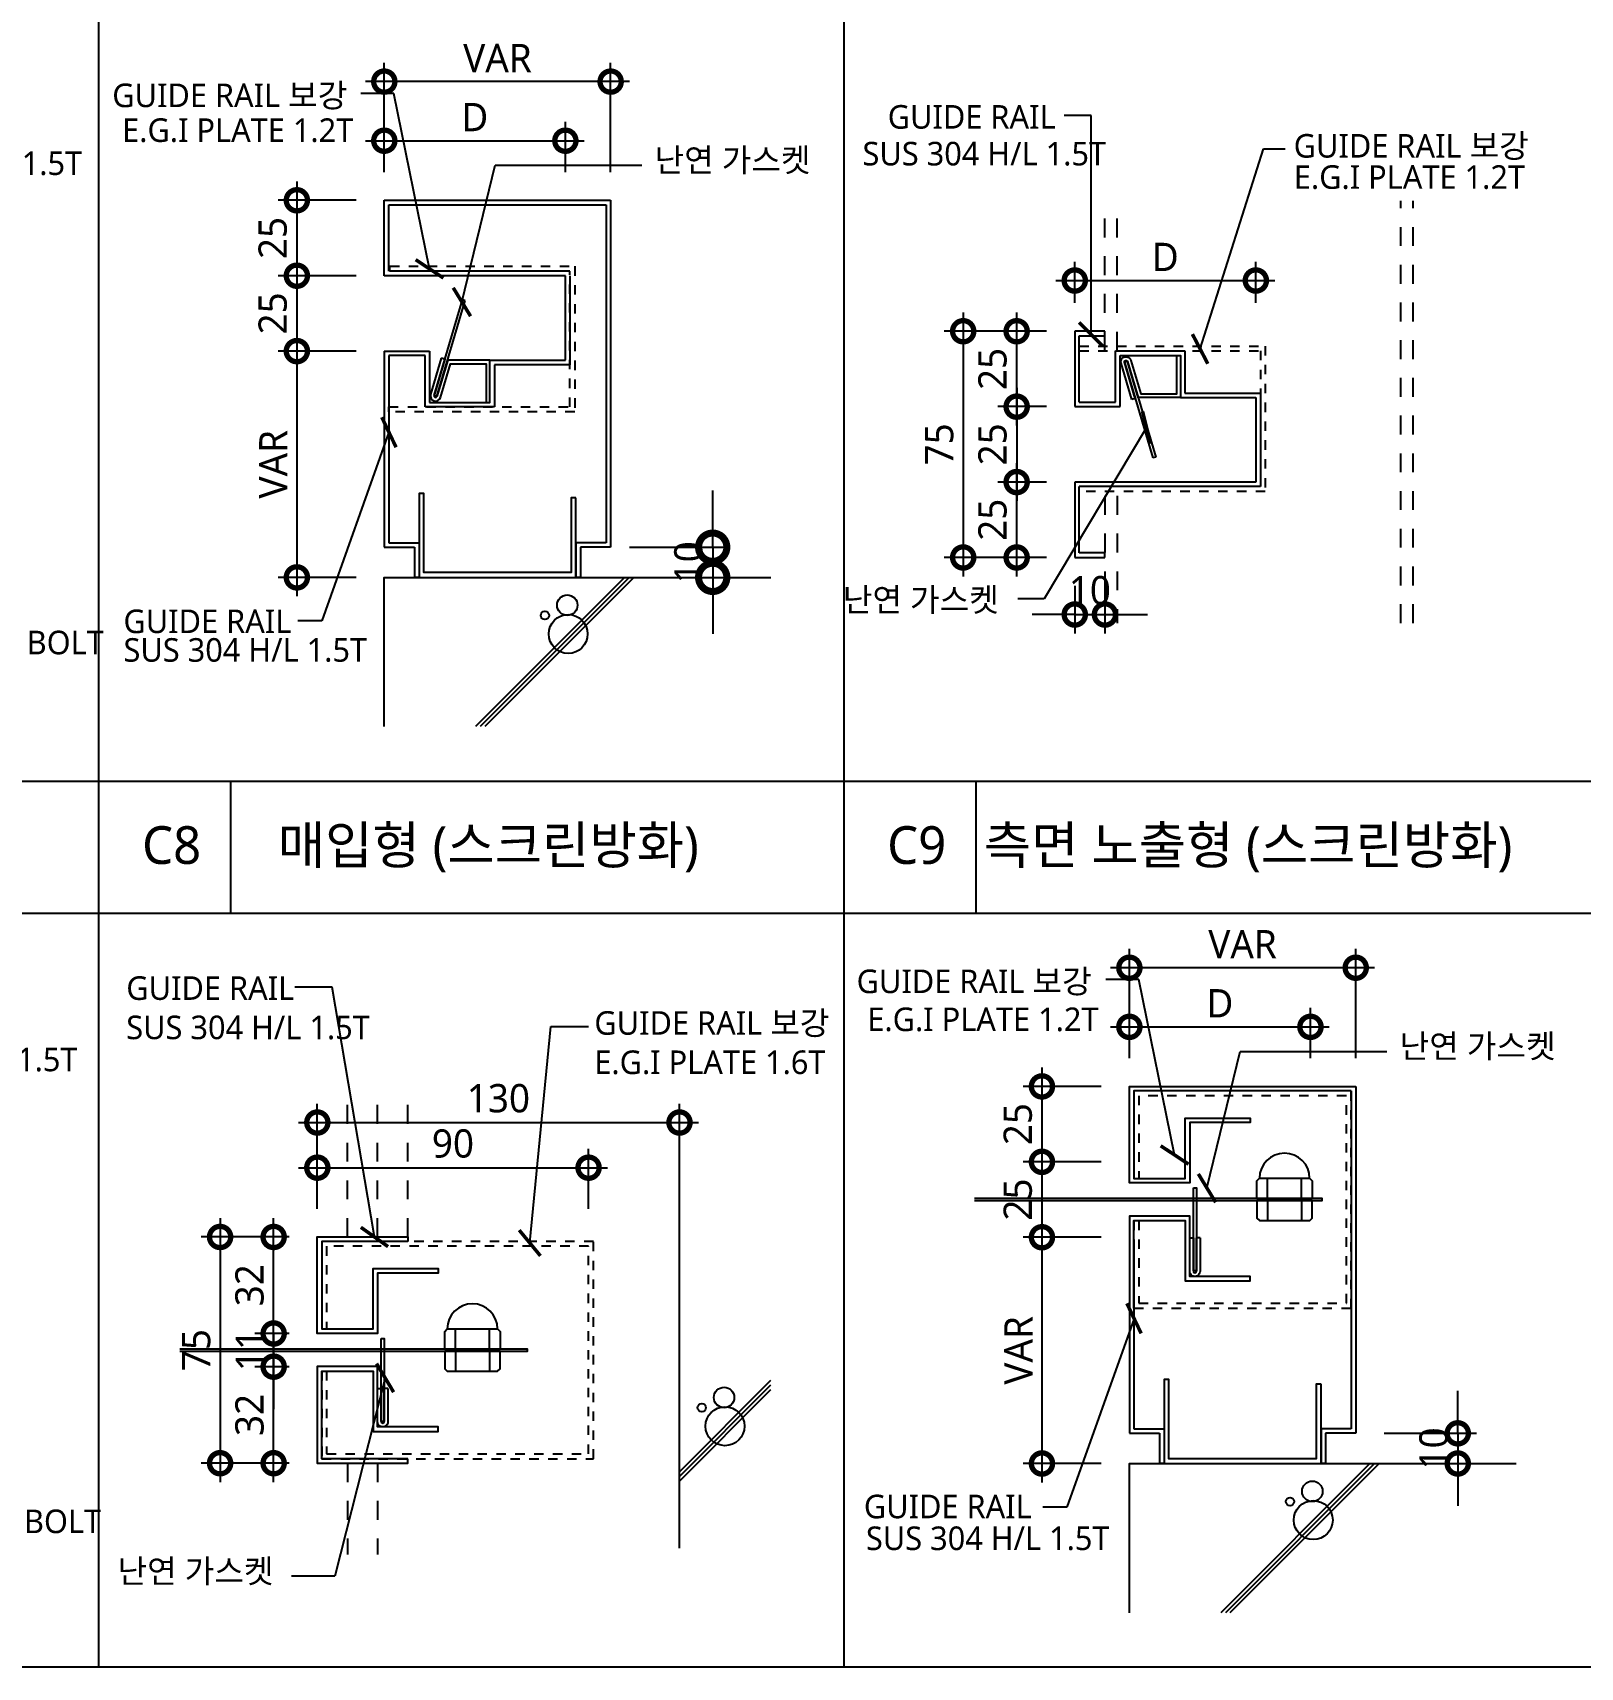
# Model space of a CAD drawing. Extents: x 4650 to 80882, y 2100 to 57300.
# Drawn here: x 33151 to 49560, y 2100 to 19440 of the extents above; entities that cross this region are included whole.
import ezdxf
from ezdxf.enums import TextEntityAlignment as Align

# ---------------------------------------------------------------- set-up
doc = ezdxf.new("R2010")
doc.units = 0
doc.header["$LTSCALE"] = 200
doc.header["$MEASUREMENT"] = 0
doc.header["$PDMODE"] = 2
doc.linetypes.add('HIDDEN', pattern=[2, 1, -1])
doc.layers.get('0').update_dxf_attribs({"linetype": 'CONTINUOUS'})
doc.layers.get('DEFPOINTS').update_dxf_attribs({"color": 137, "linetype": 'CONTINUOUS'})
for name, color, linetype in [('3', 3, 'CONTINUOUS'), ('A', 7, 'CONTINUOUS'), ('DIM', 7, 'CONTINUOUS'), ('ELE1', 4, 'CONTINUOUS'), ('SYM-LEAD', 6, 'CONTINUOUS'), ('TEX', 3, 'CONTINUOUS'), ('TEXT', 3, 'CONTINUOUS')]:
    doc.layers.add(name, color=color, linetype=linetype)
doc.styles.add('$0$스타일1', font='malgun.ttf')
doc.styles.add('스타일1', font='malgun.ttf')
doc.dimstyles.new('CJA', dxfattribs={"dimscale": 300, "dimtxt": 2.7, "dimasz": 1, "dimexe": 2, "dimexo": 3, "dimgap": 1, "dimtad": 1, "dimdec": 0, "dimzin": 1, "dimdsep": 46, "dimlunit": 6, "dimtxsty": '$0$스타일1', "dimblk": 'CJDOT', "dimcen": 0.09, "dimdle": 1, "dimclrd": 256, "dimclre": 256, "dimclrt": 3, "dimadec": 0, "dimazin": 0, "dimtfac": 1, "dimtdec": 0, "dimtix": 1, "dimtmove": 2, "dimatfit": 3, "dimldrblk": 'CJDOT', "dimfxl": 1, "dimtolj": 1, "dimtzin": 1, "dimarcsym": 0})
doc.dimstyles.new('DIM-QD 1', dxfattribs={"dimtxt": 3, "dimasz": 1.5, "dimexe": 1, "dimexo": 0, "dimgap": 1, "dimtad": 1, "dimdec": 3, "dimdsep": 46, "dimlunit": 6, "dimtxsty": '$0$스타일1', "dimblk1": 'ARCHTICK', "dimblk2": 'ARCHTICK', "dimsah": 1, "dimcen": 0, "dimclrd": 256, "dimclre": 256, "dimclrt": 3, "dimazin": 2, "dimtfac": 1, "dimtdec": 3, "dimtix": 1, "dimtmove": 2, "dimatfit": 3, "dimldrblk": 'ARCHTICK', "dimfxl": 1, "dimtolj": 1, "dimtzin": 0, "dimarcsym": 0})
doc.dimstyles.new('Gdim100', dxfattribs={"dimscale": 100, "dimtxt": 3, "dimasz": 6, "dimexe": 1.5, "dimexo": 2, "dimgap": 1, "dimtad": 1, "dimdec": 0, "dimzin": 0, "dimdsep": 46, "dimtxsty": '스타일1', "dimblk": 'DOTSMALL', "dimcen": 1.5, "dimdle": 1.5, "dimclrd": 1, "dimclre": 1, "dimclrt": 256, "dimazin": 0, "dimtfac": 1, "dimtdec": 0, "dimtix": 1, "dimtmove": 2, "dimatfit": 3, "dimldrblk": 'DOTSMALL', "dimfxl": 1.5, "dimtolj": 1, "dimtzin": 0, "dimlwd": -1, "dimlwe": -1, "dimarcsym": 0})

# ---------------------------------------------------------------- blocks, each defined once
blk = doc.blocks.new('_ARCHTICK')
at = {"color": 0, "linetype": 'ByBlock', "const_width": 0.15}
blk.add_lwpolyline([(-0.5, -0.5), (0.5, 0.5)], dxfattribs=at)
blk = doc.blocks.new('_DotSmall')
at = {"color": 0, "linetype": 'ByBlock', "const_width": 0.5}
blk.add_lwpolyline([(-0.0625, 0, 1), (0.0625, 0, 1)], format="xyb", close=True, dxfattribs=at)
blk = doc.blocks.new('*D22')
at = {"layer": 'DEFPOINTS', "color": 0, "transparency": 16777216}
for p in [(43584, 16273), (44200, 16273), (44200, 15473)]:
    blk.add_point(p, dxfattribs=at)
at = {"layer": 'DIM', "color": 7, "lineweight": -2, "transparency": 16777216}
for p, q in [((43584, 15273), (43584, 16473)), ((43900, 16273), (43384, 16273)), ((43900, 15473), (43384, 15473))]:
    blk.add_line(p, q, dxfattribs=at)
at = {"layer": 'DIM', "color": 7, "lineweight": -2, "transparency": 16777216, "xscale": 450, "yscale": 450, "zscale": 450}
for p, rotation in [((43584, 16273), 90), ((43584, 15473), 270)]:
    blk.add_blockref('_DotSmall', p, dxfattribs=dict(at, rotation=rotation))
at = {"layer": 'DIM', "color": 3, "transparency": 16777216, "insert": (43329, 15873), "char_height": 300, "attachment_point": 5, "rotation": 90, "style": '스타일1'}
blk.add_mtext('\\A1;25', dxfattribs=at)
blk = doc.blocks.new('CJDOT')
blk.add_line((-2, 0), (2, 0))
at = {"const_width": 0.5}
blk.add_lwpolyline([(-0.25, 0, 1), (0.25, 0, 1)], format="xyb", close=True, dxfattribs=at)
blk = doc.blocks.new('*D23')
at = {"layer": 'DEFPOINTS', "color": 0, "transparency": 16777216}
for p in [(44200, 15473), (43584, 14673), (44200, 14673)]:
    blk.add_point(p, dxfattribs=at)
at = {"layer": 'DIM', "color": 7, "lineweight": -2, "transparency": 16777216}
for p, q in [((43584, 15673), (43584, 14473)), ((43900, 15473), (43384, 15473)), ((43900, 14673), (43384, 14673))]:
    blk.add_line(p, q, dxfattribs=at)
at = {"layer": 'DIM', "color": 7, "lineweight": -2, "transparency": 16777216, "xscale": 450, "yscale": 450, "zscale": 450}
for p, rotation in [((43584, 15473), 90), ((43584, 14673), 270)]:
    blk.add_blockref('_DotSmall', p, dxfattribs=dict(at, rotation=rotation))
at = {"layer": 'DIM', "color": 3, "transparency": 16777216, "insert": (43329, 15073), "char_height": 300, "attachment_point": 5, "rotation": 90, "style": '스타일1'}
blk.add_mtext('\\A1;25', dxfattribs=at)
blk = doc.blocks.new('*D24')
at = {"layer": 'DEFPOINTS', "color": 0, "transparency": 16777216}
for p in [(43584, 14673), (44200, 14673), (44200, 13873)]:
    blk.add_point(p, dxfattribs=at)
at = {"layer": 'DIM', "color": 7, "lineweight": -2, "transparency": 16777216}
for p, q in [((43584, 13673), (43584, 14873)), ((43900, 14673), (43384, 14673)), ((43900, 13873), (43384, 13873))]:
    blk.add_line(p, q, dxfattribs=at)
at = {"layer": 'DIM', "color": 7, "lineweight": -2, "transparency": 16777216, "xscale": 450, "yscale": 450, "zscale": 450}
for p, rotation in [((43584, 14673), 90), ((43584, 13873), 270)]:
    blk.add_blockref('_DotSmall', p, dxfattribs=dict(at, rotation=rotation))
at = {"layer": 'DIM', "color": 3, "transparency": 16777216, "insert": (43329, 14273), "char_height": 300, "attachment_point": 5, "rotation": 90, "style": '스타일1'}
blk.add_mtext('\\A1;25', dxfattribs=at)
blk = doc.blocks.new('*D25')
at = {"layer": 'DEFPOINTS', "color": 0, "transparency": 16777216}
for p in [(44200, 16273), (43017, 13873), (44200, 13873)]:
    blk.add_point(p, dxfattribs=at)
at = {"layer": 'DIM', "color": 7, "lineweight": -2, "transparency": 16777216}
for p, q in [((43017, 16473), (43017, 13673)), ((43900, 16273), (42817, 16273)), ((43900, 13873), (42817, 13873))]:
    blk.add_line(p, q, dxfattribs=at)
at = {"layer": 'DIM', "color": 7, "lineweight": -2, "transparency": 16777216, "xscale": 450, "yscale": 450, "zscale": 450}
for p, rotation in [((43017, 16273), 90), ((43017, 13873), 270)]:
    blk.add_blockref('_DotSmall', p, dxfattribs=dict(at, rotation=rotation))
at = {"layer": 'DIM', "color": 3, "transparency": 16777216, "insert": (42764, 15073), "char_height": 300, "attachment_point": 5, "rotation": 90, "style": '스타일1'}
blk.add_mtext('\\A1;75', dxfattribs=at)
blk = doc.blocks.new('*D26')
at = {"layer": 'DEFPOINTS', "color": 0, "transparency": 16777216}
for p in [(46120, 16811), (44200, 16273), (46120, 16273)]:
    blk.add_point(p, dxfattribs=at)
at = {"layer": 'DIM', "color": 7, "lineweight": -2, "transparency": 16777216}
for p, q in [((44200, 16573), (44200, 17011)), ((46120, 16573), (46120, 17011)), ((44000, 16811), (46320, 16811))]:
    blk.add_line(p, q, dxfattribs=at)
at = {"layer": 'DIM', "color": 7, "lineweight": -2, "transparency": 16777216, "xscale": 450, "yscale": 450, "zscale": 450, "rotation": 180}
blk.add_blockref('_DotSmall', (44200, 16811), dxfattribs=at)
at = {"layer": 'DIM', "color": 7, "lineweight": -2, "transparency": 16777216, "xscale": 450, "yscale": 450, "zscale": 450}
blk.add_blockref('_DotSmall', (46120, 16811), dxfattribs=at)
at = {"layer": 'DIM', "color": 3, "transparency": 16777216, "insert": (45160, 17061), "char_height": 300, "attachment_point": 5, "style": '스타일1'}
blk.add_mtext('\\A1;D', dxfattribs=at)
blk = doc.blocks.new('*D27')
at = {"layer": 'DEFPOINTS', "color": 0, "transparency": 16777216}
for p in [(44200, 13873), (44520, 13873), (44520, 13268)]:
    blk.add_point(p, dxfattribs=at)
at = {"layer": 'DIM', "color": 7, "lineweight": -2, "transparency": 16777216}
for p, q in [((44200, 13573), (44200, 13068)), ((44520, 13573), (44520, 13068)), ((44200, 13268), (43750, 13268)), ((44200, 13268), (44520, 13268)), ((44520, 13268), (44970, 13268))]:
    blk.add_line(p, q, dxfattribs=at)
at = {"layer": 'DIM', "color": 7, "lineweight": -2, "transparency": 16777216, "xscale": 450, "yscale": 450, "zscale": 450}
blk.add_blockref('_DotSmall', (44200, 13268), dxfattribs=at)
at = {"layer": 'DIM', "color": 7, "lineweight": -2, "transparency": 16777216, "xscale": 450, "yscale": 450, "zscale": 450, "rotation": 180}
blk.add_blockref('_DotSmall', (44520, 13268), dxfattribs=at)
at = {"layer": 'DIM', "color": 3, "transparency": 16777216, "insert": (44360, 13524), "char_height": 300, "attachment_point": 5, "style": '스타일1'}
blk.add_mtext('\\A1;10', dxfattribs=at)
blk = doc.blocks.new('*D64')
at = {"layer": 'DEFPOINTS', "color": 0, "transparency": 16777216}
for p in [(36169, 6665), (35138, 4265), (36169, 4265)]:
    blk.add_point(p, dxfattribs=at)
at = {"layer": 'DIM', "color": 7, "lineweight": -2, "transparency": 16777216}
for p, q in [((35138, 6865), (35138, 4065)), ((35869, 6665), (34938, 6665)), ((35869, 4265), (34938, 4265))]:
    blk.add_line(p, q, dxfattribs=at)
at = {"layer": 'DIM', "color": 7, "lineweight": -2, "transparency": 16777216, "xscale": 450, "yscale": 450, "zscale": 450}
for p, rotation in [((35138, 6665), 90), ((35138, 4265), 270)]:
    blk.add_blockref('_DotSmall', p, dxfattribs=dict(at, rotation=rotation))
at = {"layer": 'DIM', "color": 3, "transparency": 16777216, "insert": (34886, 5465), "char_height": 300, "attachment_point": 5, "rotation": 90, "style": '스타일1'}
blk.add_mtext('\\A1;75', dxfattribs=at)
blk = doc.blocks.new('*D65')
at = {"layer": 'DEFPOINTS', "color": 0, "transparency": 16777216}
for p in [(35706, 6665), (36169, 6665), (36169, 5641)]:
    blk.add_point(p, dxfattribs=at)
at = {"layer": 'DIM', "color": 7, "lineweight": -2, "transparency": 16777216}
for p, q in [((35706, 5441), (35706, 6865)), ((35869, 6665), (35506, 6665)), ((35869, 5641), (35506, 5641))]:
    blk.add_line(p, q, dxfattribs=at)
at = {"layer": 'DIM', "color": 7, "lineweight": -2, "transparency": 16777216, "xscale": 450, "yscale": 450, "zscale": 450}
for p, rotation in [((35706, 6665), 90), ((35706, 5641), 270)]:
    blk.add_blockref('_DotSmall', p, dxfattribs=dict(at, rotation=rotation))
at = {"layer": 'DIM', "color": 3, "transparency": 16777216, "insert": (35451, 6153), "char_height": 300, "attachment_point": 5, "rotation": 90, "style": '스타일1'}
blk.add_mtext('\\A1;32', dxfattribs=at)
blk = doc.blocks.new('*D66')
at = {"layer": 'DEFPOINTS', "color": 0, "transparency": 16777216}
for p in [(36169, 5641), (35706, 5289), (36169, 5289)]:
    blk.add_point(p, dxfattribs=at)
at = {"layer": 'DIM', "color": 7, "lineweight": -2, "transparency": 16777216}
for p, q in [((35706, 5641), (35706, 6091)), ((35869, 5641), (35506, 5641)), ((35706, 5641), (35706, 5289)), ((35869, 5289), (35506, 5289)), ((35706, 5289), (35706, 4839))]:
    blk.add_line(p, q, dxfattribs=at)
at = {"layer": 'DIM', "color": 7, "lineweight": -2, "transparency": 16777216, "xscale": 450, "yscale": 450, "zscale": 450}
for p, rotation in [((35706, 5641), 270), ((35706, 5289), 90)]:
    blk.add_blockref('_DotSmall', p, dxfattribs=dict(at, rotation=rotation))
at = {"layer": 'DIM', "color": 3, "transparency": 16777216, "insert": (35453, 5465), "char_height": 300, "attachment_point": 5, "rotation": 90, "style": '스타일1'}
blk.add_mtext('\\A1;11', dxfattribs=at)
blk = doc.blocks.new('*D67')
at = {"layer": 'DEFPOINTS', "color": 0, "transparency": 16777216}
for p in [(35706, 5289), (36169, 5289), (36169, 4265)]:
    blk.add_point(p, dxfattribs=at)
at = {"layer": 'DIM', "color": 7, "lineweight": -2, "transparency": 16777216}
for p, q in [((35706, 4065), (35706, 5489)), ((35869, 5289), (35506, 5289)), ((35869, 4265), (35506, 4265))]:
    blk.add_line(p, q, dxfattribs=at)
at = {"layer": 'DIM', "color": 7, "lineweight": -2, "transparency": 16777216, "xscale": 450, "yscale": 450, "zscale": 450}
for p, rotation in [((35706, 5289), 90), ((35706, 4265), 270)]:
    blk.add_blockref('_DotSmall', p, dxfattribs=dict(at, rotation=rotation))
at = {"layer": 'DIM', "color": 3, "transparency": 16777216, "insert": (35451, 4777), "char_height": 300, "attachment_point": 5, "rotation": 90, "style": '스타일1'}
blk.add_mtext('\\A1;32', dxfattribs=at)
blk = doc.blocks.new('난연천2')
at = {"color": 1}
for p, q in [((2, 17.55), (2.28, 18.5)), ((2, 17.55), (33.72, 8.17)), ((2.28, 18.5), (34, 9.13)), ((33.72, 8.17), (34, 9.13))]:
    blk.add_line(p, q, dxfattribs=at)
for p, q in [((14.28, 14.96), (2.28, 18.5)), ((14.62, 16.11), (2.62, 19.66)), ((14.28, 14.96), (14.62, 16.11))]:
    blk.add_line(p, q)
blk.add_lwpolyline([(1.66, 16.39), (12.8, 13.1), (12.8, 1.2), (0, 1.2), (0, 0), (14, 0), (14, 14), (2, 17.55)])
for radius in [1.7, 0.5]:
    blk.add_arc((2.14, 18.03), radius, 73.5395, 253.5395)
blk = doc.blocks.new('*D75')
at = {"layer": 'DEFPOINTS', "color": 0, "transparency": 16777216}
for p in [(36879, 17662), (35952, 16862), (36879, 16862)]:
    blk.add_point(p, dxfattribs=at)
at = {"layer": 'DIM', "color": 7, "lineweight": -2, "transparency": 16777216}
for p, q in [((35952, 17862), (35952, 16662)), ((36579, 17662), (35752, 17662)), ((36579, 16862), (35752, 16862))]:
    blk.add_line(p, q, dxfattribs=at)
at = {"layer": 'DIM', "color": 7, "lineweight": -2, "transparency": 16777216, "xscale": 450, "yscale": 450, "zscale": 450}
for p, rotation in [((35952, 17662), 90), ((35952, 16862), 270)]:
    blk.add_blockref('_DotSmall', p, dxfattribs=dict(at, rotation=rotation))
at = {"layer": 'DIM', "color": 3, "transparency": 16777216, "insert": (35697, 17262), "char_height": 300, "attachment_point": 5, "rotation": 90, "style": '스타일1'}
blk.add_mtext('\\A1;25', dxfattribs=at)
blk = doc.blocks.new('*D76')
at = {"layer": 'DEFPOINTS', "color": 0, "transparency": 16777216}
for p in [(36879, 16862), (35952, 16062), (36879, 16062)]:
    blk.add_point(p, dxfattribs=at)
at = {"layer": 'DIM', "color": 7, "lineweight": -2, "transparency": 16777216}
for p, q in [((35952, 17062), (35952, 15862)), ((36579, 16862), (35752, 16862)), ((36579, 16062), (35752, 16062))]:
    blk.add_line(p, q, dxfattribs=at)
at = {"layer": 'DIM', "color": 7, "lineweight": -2, "transparency": 16777216, "xscale": 450, "yscale": 450, "zscale": 450}
for p, rotation in [((35952, 16862), 90), ((35952, 16062), 270)]:
    blk.add_blockref('_DotSmall', p, dxfattribs=dict(at, rotation=rotation))
at = {"layer": 'DIM', "color": 3, "transparency": 16777216, "insert": (35697, 16462), "char_height": 300, "attachment_point": 5, "rotation": 90, "style": '스타일1'}
blk.add_mtext('\\A1;25', dxfattribs=at)
blk = doc.blocks.new('*D77')
at = {"layer": 'DEFPOINTS', "color": 0, "transparency": 16777216}
for p in [(36879, 16062), (35952, 13662), (36879, 13662)]:
    blk.add_point(p, dxfattribs=at)
at = {"layer": 'DIM', "color": 7, "lineweight": -2, "transparency": 16777216}
for p, q in [((35952, 16262), (35952, 13462)), ((36579, 16062), (35752, 16062)), ((36579, 13662), (35752, 13662))]:
    blk.add_line(p, q, dxfattribs=at)
at = {"layer": 'DIM', "color": 7, "lineweight": -2, "transparency": 16777216, "xscale": 450, "yscale": 450, "zscale": 450}
for p, rotation in [((35952, 16062), 90), ((35952, 13662), 270)]:
    blk.add_blockref('_DotSmall', p, dxfattribs=dict(at, rotation=rotation))
at = {"layer": 'DIM', "color": 3, "transparency": 16777216, "insert": (35702, 14862), "char_height": 300, "attachment_point": 5, "rotation": 90, "style": '스타일1'}
blk.add_mtext('\\A1;VAR', dxfattribs=at)
blk = doc.blocks.new('*D78')
at = {"layer": 'DEFPOINTS', "color": 0, "transparency": 16777216}
for p in [(38799, 18294), (36879, 17662), (38799, 17662)]:
    blk.add_point(p, dxfattribs=at)
at = {"layer": 'DIM', "color": 7, "lineweight": -2, "transparency": 16777216}
for p, q in [((36879, 17962), (36879, 18494)), ((38799, 17962), (38799, 18494)), ((36679, 18294), (38999, 18294))]:
    blk.add_line(p, q, dxfattribs=at)
at = {"layer": 'DIM', "color": 7, "lineweight": -2, "transparency": 16777216, "xscale": 450, "yscale": 450, "zscale": 450, "rotation": 180}
blk.add_blockref('_DotSmall', (36879, 18294), dxfattribs=at)
at = {"layer": 'DIM', "color": 7, "lineweight": -2, "transparency": 16777216, "xscale": 450, "yscale": 450, "zscale": 450}
blk.add_blockref('_DotSmall', (38799, 18294), dxfattribs=at)
at = {"layer": 'DIM', "color": 3, "transparency": 16777216, "insert": (37839, 18544), "char_height": 300, "attachment_point": 5, "style": '스타일1'}
blk.add_mtext('\\A1;D', dxfattribs=at)
blk = doc.blocks.new('*D79')
at = {"layer": 'DEFPOINTS', "color": 0, "transparency": 16777216}
for p in [(36879, 18921), (36879, 17662), (39279, 17662)]:
    blk.add_point(p, dxfattribs=at)
at = {"layer": 'DIM', "color": 7, "lineweight": -2, "transparency": 16777216}
for p, q in [((36879, 17962), (36879, 19121)), ((39279, 17962), (39279, 19121)), ((39479, 18921), (36679, 18921))]:
    blk.add_line(p, q, dxfattribs=at)
at = {"layer": 'DIM', "color": 7, "lineweight": -2, "transparency": 16777216, "xscale": 450, "yscale": 450, "zscale": 450, "rotation": 180}
blk.add_blockref('_DotSmall', (36879, 18921), dxfattribs=at)
at = {"layer": 'DIM', "color": 7, "lineweight": -2, "transparency": 16777216, "xscale": 450, "yscale": 450, "zscale": 450}
blk.add_blockref('_DotSmall', (39279, 18921), dxfattribs=at)
at = {"layer": 'DIM', "color": 3, "transparency": 16777216, "insert": (38079, 19171), "char_height": 300, "attachment_point": 5, "style": '스타일1'}
blk.add_mtext('\\A1;VAR', dxfattribs=at)
blk = doc.blocks.new('*D80')
at = {"color": 1, "transparency": 16777216}
for p, q in [((40361, 13982), (40361, 14582)), ((39479, 13982), (40511, 13982)), ((40361, 13982), (40361, 13662)), ((39479, 13662), (40511, 13662)), ((40361, 13662), (40361, 13062))]:
    blk.add_line(p, q, dxfattribs=at)
at = {"layer": 'DEFPOINTS', "color": 0, "transparency": 16777216}
for p in [(39279, 13982), (39279, 13662), (40361, 13662)]:
    blk.add_point(p, dxfattribs=at)
at = {"color": 1, "transparency": 16777216, "xscale": 600, "yscale": 600, "zscale": 600}
for p, rotation in [((40361, 13982), 270), ((40361, 13662), 90)]:
    blk.add_blockref('_DotSmall', p, dxfattribs=dict(at, rotation=rotation))
at = {"transparency": 16777216, "insert": (40105, 13822), "char_height": 300, "attachment_point": 5, "rotation": 90, "style": '스타일1'}
blk.add_mtext('\\A1;10', dxfattribs=at)
blk = doc.blocks.new('*D120')
at = {"layer": 'DEFPOINTS', "color": 0, "transparency": 16777216}
for p in [(40009, 7879), (36169, 6665), (40009, 6665)]:
    blk.add_point(p, dxfattribs=at)
at = {"layer": 'DIM', "color": 7, "lineweight": -2, "transparency": 16777216}
for p, q in [((36169, 6965), (36169, 8079)), ((40009, 6965), (40009, 8079)), ((35969, 7879), (40209, 7879))]:
    blk.add_line(p, q, dxfattribs=at)
at = {"layer": 'DIM', "color": 7, "lineweight": -2, "transparency": 16777216, "xscale": 450, "yscale": 450, "zscale": 450, "rotation": 180}
blk.add_blockref('_DotSmall', (36169, 7879), dxfattribs=at)
at = {"layer": 'DIM', "color": 7, "lineweight": -2, "transparency": 16777216, "xscale": 450, "yscale": 450, "zscale": 450}
blk.add_blockref('_DotSmall', (40009, 7879), dxfattribs=at)
at = {"layer": 'DIM', "color": 3, "transparency": 16777216, "insert": (38089, 8135), "char_height": 300, "attachment_point": 5, "style": '스타일1'}
blk.add_mtext('\\A1;130', dxfattribs=at)
blk = doc.blocks.new('*D121')
at = {"layer": 'DEFPOINTS', "color": 0, "transparency": 16777216}
for p in [(39045, 7400), (36169, 6665), (39045, 6665)]:
    blk.add_point(p, dxfattribs=at)
at = {"layer": 'DIM', "color": 7, "lineweight": -2, "transparency": 16777216}
for p, q in [((36169, 6965), (36169, 7600)), ((39045, 6965), (39045, 7600)), ((35969, 7400), (39245, 7400))]:
    blk.add_line(p, q, dxfattribs=at)
at = {"layer": 'DIM', "color": 7, "lineweight": -2, "transparency": 16777216, "xscale": 450, "yscale": 450, "zscale": 450, "rotation": 180}
blk.add_blockref('_DotSmall', (36169, 7400), dxfattribs=at)
at = {"layer": 'DIM', "color": 7, "lineweight": -2, "transparency": 16777216, "xscale": 450, "yscale": 450, "zscale": 450}
blk.add_blockref('_DotSmall', (39045, 7400), dxfattribs=at)
at = {"layer": 'DIM', "color": 3, "transparency": 16777216, "insert": (37607, 7655), "char_height": 300, "attachment_point": 5, "style": '스타일1'}
blk.add_mtext('\\A1;90', dxfattribs=at)
blk = doc.blocks.new('캡너트')
at = {"layer": 'A', "color": 1, "linetype": 'Continuous'}
for p, q in [((-5.64, 0), (-5.64, 6.67)), ((5.64, 0), (5.64, 6.67))]:
    blk.add_line(p, q, dxfattribs=at)
blk.add_lwpolyline([(-8.33, 6.67), (8.33, 6.67), (9.17, 5.83), (9.17, 0), (-9.17, 0), (-9.17, 5.83)], close=True, dxfattribs=at)
blk.add_arc((0, 6.67), 8.33, 0, 180, dxfattribs=at)
blk = doc.blocks.new('*D125')
at = {"layer": 'DEFPOINTS', "color": 0, "transparency": 16777216}
for p in [(44779, 8262), (43852, 7462), (44779, 7462)]:
    blk.add_point(p, dxfattribs=at)
at = {"layer": 'DIM', "color": 7, "lineweight": -2, "transparency": 16777216}
for p, q in [((43852, 8462), (43852, 7262)), ((44479, 8262), (43652, 8262)), ((44479, 7462), (43652, 7462))]:
    blk.add_line(p, q, dxfattribs=at)
at = {"layer": 'DIM', "color": 7, "lineweight": -2, "transparency": 16777216, "xscale": 450, "yscale": 450, "zscale": 450}
for p, rotation in [((43852, 8262), 90), ((43852, 7462), 270)]:
    blk.add_blockref('_DotSmall', p, dxfattribs=dict(at, rotation=rotation))
at = {"layer": 'DIM', "color": 3, "transparency": 16777216, "insert": (43597, 7862), "char_height": 300, "attachment_point": 5, "rotation": 90, "style": '스타일1'}
blk.add_mtext('\\A1;25', dxfattribs=at)
blk = doc.blocks.new('*D126')
at = {"layer": 'DEFPOINTS', "color": 0, "transparency": 16777216}
for p in [(44779, 7462), (43852, 6662), (44779, 6662)]:
    blk.add_point(p, dxfattribs=at)
at = {"layer": 'DIM', "color": 7, "lineweight": -2, "transparency": 16777216}
for p, q in [((43852, 7662), (43852, 6462)), ((44479, 7462), (43652, 7462)), ((44479, 6662), (43652, 6662))]:
    blk.add_line(p, q, dxfattribs=at)
at = {"layer": 'DIM', "color": 7, "lineweight": -2, "transparency": 16777216, "xscale": 450, "yscale": 450, "zscale": 450}
for p, rotation in [((43852, 7462), 90), ((43852, 6662), 270)]:
    blk.add_blockref('_DotSmall', p, dxfattribs=dict(at, rotation=rotation))
at = {"layer": 'DIM', "color": 3, "transparency": 16777216, "insert": (43597, 7062), "char_height": 300, "attachment_point": 5, "rotation": 90, "style": '스타일1'}
blk.add_mtext('\\A1;25', dxfattribs=at)
blk = doc.blocks.new('*D127')
at = {"layer": 'DEFPOINTS', "color": 0, "transparency": 16777216}
for p in [(44779, 6662), (43852, 4262), (44779, 4262)]:
    blk.add_point(p, dxfattribs=at)
at = {"layer": 'DIM', "color": 7, "lineweight": -2, "transparency": 16777216}
for p, q in [((43852, 6862), (43852, 4062)), ((44479, 6662), (43652, 6662)), ((44479, 4262), (43652, 4262))]:
    blk.add_line(p, q, dxfattribs=at)
at = {"layer": 'DIM', "color": 7, "lineweight": -2, "transparency": 16777216, "xscale": 450, "yscale": 450, "zscale": 450}
for p, rotation in [((43852, 6662), 90), ((43852, 4262), 270)]:
    blk.add_blockref('_DotSmall', p, dxfattribs=dict(at, rotation=rotation))
at = {"layer": 'DIM', "color": 3, "transparency": 16777216, "insert": (43602, 5462), "char_height": 300, "attachment_point": 5, "rotation": 90, "style": '스타일1'}
blk.add_mtext('\\A1;VAR', dxfattribs=at)
blk = doc.blocks.new('*D128')
at = {"layer": 'DEFPOINTS', "color": 0, "transparency": 16777216}
for p in [(46699, 8894), (44779, 8262), (46699, 8262)]:
    blk.add_point(p, dxfattribs=at)
at = {"layer": 'DIM', "color": 7, "lineweight": -2, "transparency": 16777216}
for p, q in [((44779, 8562), (44779, 9094)), ((46699, 8562), (46699, 9094)), ((44579, 8894), (46899, 8894))]:
    blk.add_line(p, q, dxfattribs=at)
at = {"layer": 'DIM', "color": 7, "lineweight": -2, "transparency": 16777216, "xscale": 450, "yscale": 450, "zscale": 450, "rotation": 180}
blk.add_blockref('_DotSmall', (44779, 8894), dxfattribs=at)
at = {"layer": 'DIM', "color": 7, "lineweight": -2, "transparency": 16777216, "xscale": 450, "yscale": 450, "zscale": 450}
blk.add_blockref('_DotSmall', (46699, 8894), dxfattribs=at)
at = {"layer": 'DIM', "color": 3, "transparency": 16777216, "insert": (45739, 9144), "char_height": 300, "attachment_point": 5, "style": '스타일1'}
blk.add_mtext('\\A1;D', dxfattribs=at)
blk = doc.blocks.new('*D129')
at = {"layer": 'DEFPOINTS', "color": 0, "transparency": 16777216}
for p in [(44779, 9521), (44779, 8262), (47179, 8262)]:
    blk.add_point(p, dxfattribs=at)
at = {"layer": 'DIM', "color": 7, "lineweight": -2, "transparency": 16777216}
for p, q in [((44779, 8562), (44779, 9721)), ((47179, 8562), (47179, 9721)), ((47379, 9521), (44579, 9521))]:
    blk.add_line(p, q, dxfattribs=at)
at = {"layer": 'DIM', "color": 7, "lineweight": -2, "transparency": 16777216, "xscale": 450, "yscale": 450, "zscale": 450, "rotation": 180}
blk.add_blockref('_DotSmall', (44779, 9521), dxfattribs=at)
at = {"layer": 'DIM', "color": 7, "lineweight": -2, "transparency": 16777216, "xscale": 450, "yscale": 450, "zscale": 450}
blk.add_blockref('_DotSmall', (47179, 9521), dxfattribs=at)
at = {"layer": 'DIM', "color": 3, "transparency": 16777216, "insert": (45979, 9771), "char_height": 300, "attachment_point": 5, "style": '스타일1'}
blk.add_mtext('\\A1;VAR', dxfattribs=at)
blk = doc.blocks.new('*D130')
at = {"layer": 'DEFPOINTS', "color": 0, "transparency": 16777216}
for p in [(47179, 4582), (47179, 4262), (48261, 4262)]:
    blk.add_point(p, dxfattribs=at)
at = {"layer": 'DIM', "color": 7, "lineweight": -2, "transparency": 16777216}
for p, q in [((48261, 4582), (48261, 5032)), ((47479, 4582), (48461, 4582)), ((48261, 4582), (48261, 4262)), ((47479, 4262), (48461, 4262)), ((48261, 4262), (48261, 3812))]:
    blk.add_line(p, q, dxfattribs=at)
at = {"layer": 'DIM', "color": 7, "lineweight": -2, "transparency": 16777216, "xscale": 450, "yscale": 450, "zscale": 450}
for p, rotation in [((48261, 4582), 270), ((48261, 4262), 90)]:
    blk.add_blockref('_DotSmall', p, dxfattribs=dict(at, rotation=rotation))
at = {"layer": 'DIM', "color": 3, "transparency": 16777216, "insert": (48005, 4422), "char_height": 300, "attachment_point": 5, "rotation": 90, "style": '스타일1'}
blk.add_mtext('\\A1;10', dxfattribs=at)

msp = doc.modelspace()

# ---------------------------------------------------------------- linework, layer by layer
for p, q in [((44520.2, 16167), (44520.2, 16213.7)), ((44520.2, 13874.8), (44520.2, 13921.5))]:
    msp.add_line(p, q)
at = {"color": 3}
for p, q in [((45527.9, 6654.7), (45489.5, 6654.7)), ((36917.3, 5057.5), (36878.9, 5057.5))]:
    msp.add_line(p, q, dxfattribs=at)
at = {"color": 1, "linetype": 'HIDDEN', "ltscale": 0.5}
for points in [[(36927.1, 15419.2), (36927.1, 15470.4), (38847.1, 15470.4), (38847.1, 16910.4), (36938.7, 16910.4), (36938.7, 16961.6), (38898.3, 16961.6), (38898.3, 15419.2), (36927.1, 15419.2)], [(44248.2, 16116.1), (46219.2, 16116.1), (46219.2, 14573.9), (44248.2, 14573.9)], [(44248.2, 16064.9), (46168.1, 16064.9), (46168.1, 14625.1), (44248.2, 14625.1)], [(44827.1, 6838.4), (44827.1, 5910.4), (47131.1, 5910.4), (47131.1, 8214.4), (44827.1, 8214.4), (44827.1, 7286.4)], [(44878.3, 6838.4), (44878.3, 5961.6), (47079.9, 5961.6), (47079.9, 8163.2), (44878.3, 8163.2), (44878.3, 7286.4)], [(36216.5, 5241.2), (36216.5, 4313.2), (39096.5, 4313.2), (39096.5, 6617.2), (36216.5, 6617.2), (36216.5, 5689.2)], [(36267.7, 5241.2), (36267.7, 4364.4), (39045.3, 4364.4), (39045.3, 6566), (36267.7, 6566), (36267.7, 5689.2)]]:
    msp.add_lwpolyline(points, dxfattribs=at)
at = {"color": 1}
for points in [[(38911.1, 14504.3), (38859.9, 14504.3), (38859.9, 13713.2), (37298.3, 13713.2), (37298.3, 14552.3), (37247.1, 14552.3), (37247.1, 13662), (38911.1, 13662), (38911.1, 14504.3)], [(46811.1, 5104.3), (46759.9, 5104.3), (46759.9, 4313.2), (45198.3, 4313.2), (45198.3, 5152.3), (45147.1, 5152.3), (45147.1, 4262), (46811.1, 4262), (46811.1, 5104.3)]]:
    msp.add_lwpolyline(points, dxfattribs=at)
at = {"color": 3}
for points in [[(47131.1, 8214.4), (44827.1, 8214.4), (44827.1, 7286.4), (45371.1, 7286.4), (45371.1, 7926.4), (46059.1, 7926.4), (46059.1, 7878.4), (45419.1, 7878.4), (45419.1, 7238.4), (44779.1, 7238.4), (44779.1, 8262.4), (47179.1, 8262.4)], [(44827.1, 5910.4), (44827.1, 6838.4), (45371.1, 6838.4), (45371.1, 6198.4), (46059.1, 6198.4), (46059.1, 6246.4), (45419.1, 6246.4), (45419.1, 6886.4), (44779.1, 6886.4), (44779.1, 5862.4)]]:
    msp.add_lwpolyline(points, dxfattribs=at)
at = {"color": 1}
for points in [[(45457.5, 7185.6), (45489.5, 7185.6), (45489.5, 6305.7), (45457.5, 6305.7)], [(36847, 5588.4), (36878.9, 5588.3), (36878.9, 4708.4), (36847, 4708.5)]]:
    msp.add_lwpolyline(points, close=True, dxfattribs=at)
for points in [[(43137.7, 7051), (46822.9, 7051), (46822.9, 7073.4), (43137.7, 7073.4)], [(34712.2, 5453.7), (38397.5, 5453.7), (38397.5, 5476.1), (34712.2, 5476.1)]]:
    msp.add_lwpolyline(points)
at = {"color": 3}
for points in [[(37128.6, 6617.2), (36216.5, 6617.2), (36216.5, 5689.2), (36760.5, 5689.2), (36760.5, 6329.2), (37448.5, 6329.2), (37448.5, 6281.2), (36808.5, 6281.2), (36808.5, 5641.2), (36168.5, 5641.2), (36168.5, 6665.2), (37128.6, 6665.2)], [(37128.6, 4313.2), (36216.5, 4313.2), (36216.5, 5241.2), (36760.5, 5241.2), (36760.5, 4601.2), (37448.5, 4601.2), (37448.5, 4649.2), (36808.5, 4649.2), (36808.5, 5289.2), (36168.5, 5289.2), (36168.5, 4265.2), (37128.6, 4265.2)]]:
    msp.add_lwpolyline(points, close=True, dxfattribs=at)
for points in [[(45527.9, 6654.7), (45527.9, 6300.7, -1), (45419.1, 6300.9), (45419.1, 6654.8), (45457.5, 6654.8), (45457.5, 6300.9, 1), (45489.5, 6300.8), (45489.5, 6654.7)], [(36917.3, 5057.5), (36917.3, 4703.5, -1), (36808.5, 4703.7), (36808.6, 5057.6), (36847, 5057.5), (36846.9, 4703.6, 1), (36878.9, 4703.5), (36878.9, 5057.5)]]:
    msp.add_lwpolyline(points, format="xyb", dxfattribs=at)
at = {"layer": '3', "color": 3}
for p, q in [((44520.2, 16272.9), (44200.2, 16272.9)), ((44200.2, 16272.9), (44200.2, 15473)), ((44248.2, 15521), (44248.2, 16224.9)), ((44248.2, 16224.9), (44520.2, 16224.9)), ((44520.2, 16224.9), (44520.2, 16272.9)), ((44632.2, 15521), (44632.2, 16064.9)), ((44632.2, 16064.9), (45368.1, 16064.9)), ((44680.2, 15473), (44680.2, 16016.9)), ((44680.2, 16016.9), (45320.1, 16016.9)), ((45320.1, 16016.9), (45320.1, 15568.9)), ((45368.1, 16064.9), (45368.1, 15616.9)), ((45368.1, 15616.9), (46168.1, 15616.9)), ((46168.1, 15616.9), (46168.1, 14625.1)), ((44200.2, 15473), (44680.2, 15473)), ((44248.2, 15521), (44632.2, 15521)), ((45320.1, 15568.9), (46120.1, 15568.9)), ((46120.1, 15568.9), (46120.1, 14673.1)), ((44200.2, 14673.1), (44200.2, 13873.1)), ((46120.1, 14673.1), (44200.2, 14673.1)), ((44248.2, 13921.1), (44248.2, 14625.1)), ((46168.1, 14625.1), (44248.2, 14625.1)), ((44200.2, 13873.1), (44520.2, 13873.1)), ((44520.2, 13921.1), (44248.2, 13921.1)), ((44520.2, 13873.1), (44520.2, 13921.1))]:
    msp.add_line(p, q, dxfattribs=at)
at = {"layer": 'A', "color": 1, "linetype": 'Continuous'}
for p, q in [((46243.5, 7051.4), (46243.5, 6838.1)), ((46604.5, 7051.4), (46604.5, 6838.1)), ((37632.9, 5454.2), (37632.9, 5240.8)), ((37993.9, 5454.2), (37993.9, 5240.8))]:
    msp.add_line(p, q, dxfattribs=at)
for points in [[(46157.3, 6838.1), (46690.6, 6838.1), (46717.3, 6864.7), (46717.3, 7051.4), (46130.6, 7051.4), (46130.6, 6864.7)], [(37546.7, 5240.8), (38080, 5240.8), (38106.7, 5267.5), (38106.7, 5454.2), (37520, 5454.2), (37520, 5267.5)]]:
    msp.add_lwpolyline(points, close=True, dxfattribs=at)
at = {"layer": 'DIM', "color": 3}
for p, q in [((36879.1, 16862.4), (36879.1, 17662.4)), ((36879.1, 17662.4), (39279.1, 17662.4)), ((36927.1, 16910.4), (36927.1, 17614.4)), ((36927.1, 17614.4), (39231.1, 17614.4)), ((39231.1, 17614.4), (39231.1, 14030.1)), ((39279.1, 17662.4), (39279.1, 13982.1)), ((38799.1, 16862.4), (36879.1, 16862.4)), ((38847.1, 16910.4), (36932.6, 16910.4)), ((38799.1, 15966.4), (38799.1, 16862.4)), ((38847.1, 16862.4), (38847.1, 15918.4)), ((36879.1, 16062.4), (37359.1, 16062.4)), ((36879.1, 16062.4), (36879.1, 13982)), ((37311.1, 16014.4), (36927.1, 16014.4)), ((36927.1, 16014.4), (36927.1, 14030)), ((37311.1, 15470.4), (37311.1, 16014.4)), ((37359.1, 16062.4), (37359.1, 15518.4)), ((37999.1, 15518.4), (37999.1, 15966.4)), ((37999.1, 15966.4), (38799.1, 15966.4)), ((38847.1, 15918.4), (38047.1, 15918.4)), ((38047.1, 15918.4), (38047.1, 15470.4)), ((38047.1, 15470.4), (37311.1, 15470.4)), ((37359.1, 15518.4), (37999.1, 15518.4)), ((36879.1, 13982), (37199.1, 13982)), ((36927.1, 14030), (37247.1, 14030)), ((37199.1, 13982), (37199.1, 13662)), ((37247.1, 14030), (37247.1, 13662)), ((39231.1, 14030.1), (38911.1, 14030.1)), ((38911.1, 14030.1), (38911.1, 13662.1)), ((39279.1, 13982.1), (38959.1, 13982.1)), ((38959.1, 13982.1), (38959.1, 13662.1)), ((37247.1, 13662), (37199.1, 13662)), ((38959.1, 13662.1), (38911.1, 13662.1)), ((47131.1, 8214.4), (47131.1, 4630.1)), ((47179.1, 8262.4), (47179.1, 4582.1)), ((44779.1, 6662.4), (44779.1, 4582)), ((44827.1, 6614.4), (44827.1, 4630)), ((44779.1, 4582), (45099.1, 4582)), ((44827.1, 4630), (45147.1, 4630)), ((45099.1, 4582), (45099.1, 4262)), ((45147.1, 4630), (45147.1, 4262)), ((47131.1, 4630.1), (46811.1, 4630.1)), ((46811.1, 4630.1), (46811.1, 4262.1)), ((47179.1, 4582.1), (46859.1, 4582.1)), ((46859.1, 4582.1), (46859.1, 4262.1)), ((45147.1, 4262), (45099.1, 4262)), ((46859.1, 4262.1), (46811.1, 4262.1))]:
    msp.add_line(p, q, dxfattribs=at)
at = {"layer": 'DIM', "color": 5, "linetype": 'HIDDEN'}
for p, q in [((44520.2, 16068.1), (44520.2, 17657.8)), ((44650.2, 16068.1), (44650.2, 17657.8)), ((47658.2, 13177.5), (47658.2, 17657.8)), ((47788.2, 13177.5), (47788.2, 17657.8)), ((44520.2, 14525.9), (44520.2, 13177.5)), ((44650.2, 14525.9), (44650.2, 13177.5)), ((36488.6, 6665.2), (36488.6, 8153.4)), ((36808.6, 6665.2), (36808.6, 8153.4)), ((37128.6, 6665.2), (37128.6, 8153.4)), ((36488.6, 4265.1), (36488.6, 3295.7)), ((36808.6, 4265.1), (36808.6, 3295.7))]:
    msp.add_line(p, q, dxfattribs=at)
at = {"layer": 'DIM', "color": 5}
for p, q in [((39427.4, 13662), (37847.5, 12078.8)), ((39476.6, 13662), (37896.7, 12078.8)), ((39525.8, 13662), (37945.9, 12078.8)), ((40974.2, 5141.4), (40008.5, 4173.7)), ((40974.2, 5092.1), (40008.5, 4124.4)), ((40974.2, 5042.8), (40008.5, 4075.1)), ((47327.4, 4262), (45747.5, 2678.8)), ((47376.6, 4262), (45796.7, 2678.8)), ((47425.8, 4262), (45845.9, 2678.8))]:
    msp.add_line(p, q, dxfattribs=at)
for centre, radius in [((38818.8, 13366.9), 108.5), ((38582.3, 13258.5), 44.4), ((38828.5, 13061.8), 206.5), ((40481.7, 4962.7), 108.5), ((40245.1, 4854.2), 44.4), ((40491.4, 4657.6), 206.5), ((46718.8, 3966.9), 108.5), ((46482.3, 3858.5), 44.4), ((46728.5, 3661.8), 206.5)]:
    msp.add_circle(centre, radius, dxfattribs=at)
at = {"layer": 'ELE1'}
msp.add_line((40008.5, 3363.1), (40008.5, 7843.9), dxfattribs=at)
for points in [[(36879.1, 12078.8), (36879.1, 13662), (40978.6, 13662)], [(44779.1, 2678.8), (44779.1, 4262), (48878.6, 4262)]]:
    msp.add_lwpolyline(points, dxfattribs=at)
at = {"layer": 'TEX', "color": 7}
for p, q in [((33850, 20900), (33850, 11500)), ((41750, 20900), (41750, 11500)), ((41750, 19380), (41750, 2100)), ((33850, 11500), (33850, 2100)), ((35250, 11500), (35250, 10100)), ((43150, 11500), (43150, 10100))]:
    msp.add_line(p, q, dxfattribs=at)
at = {"layer": 'TEX', "color": 6}
msp.add_lwpolyline([(4650, 57300), (73350, 57300), (73350, 2100), (4650, 2100)], close=True, dxfattribs=at)
at = {"layer": 'TEX', "color": 7}
for points in [[(25950, 11500), (73350, 11500)], [(25950, 10100), (73350, 10100)]]:
    msp.add_lwpolyline(points, dxfattribs=at)

# ---------------------------------------------------------------- block references
at = {"yscale": 32, "zscale": 32, "rotation": 90}
for p, xscale in [((37999.1, 15518.4), 32), ((45320.1, 16016.9), -32)]:
    msp.add_blockref('난연천2', p, dxfattribs=dict(at, xscale=xscale))
at = {"xscale": 32, "yscale": 32, "zscale": 32}
for p in [(46424, 7073.8), (37813.4, 5476.6)]:
    msp.add_blockref('캡너트', p, dxfattribs=at)

# ---------------------------------------------------------------- texts
at = {"layer": 'TEXT', "style": '스타일1'}
for s, height, p in [('GUIDE RAIL 보강', 250, (33994.2, 18650.3)), ('GUIDE RAIL', 250, (42216.5, 18421.9)), ('E.G.I PLATE 1.2T', 250, (34099.5, 18281.3)), ('GUIDE RAIL 보강', 250, (46520.7, 18114.7)), ('난연 가스켓', 250, (39745, 17964.6)), ('SUS 304 H/L 1.5T', 250, (41949.7, 18032)), ('SUS 304 H/L 1.5T', 250, (31093.1, 17930.4)), ('E.G.I PLATE 1.2T', 250, (46522.9, 17783.7)), ('난연 가스켓', 250, (41740.9, 13300.4)), ('GUIDE RAIL', 250, (34112.9, 13070.8)), ('ANCHOR BOLT', 250, (31643, 12845.9)), ('SUS 304 H/L 1.5T', 250, (34114.2, 12767.4)), ('매입형 (스크린방화)', 400, (35750, 10622.3)), ('측면 노출형 (스크린방화)', 400, (43236, 10622.3)), ('GUIDE RAIL 보강', 250, (41886.6, 9251.8)), ('E.G.I PLATE 1.2T', 250, (42000.8, 8849)), ('난연 가스켓', 250, (47645, 8564.6)), ('GUIDE RAIL', 250, (41963.5, 3680.9)), ('SUS 304 H/L 1.5T', 250, (41985.9, 3343.9))]:
    msp.add_text(s, height=height, dxfattribs=at).set_placement(p)
for s, p in [('C8', (34623.9, 10622.3)), ('C9', (42523.9, 10622.3))]:
    msp.add_text(s, height=400, dxfattribs=at).set_placement(p, align=Align.CENTER)
at = {"layer": 'TEXT', "char_height": 250, "attachment_point": 1, "style": '스타일1'}
for s, insert in [('GUIDE RAIL\\PSUS 304 H/L 1.5T', (34143.1, 9429.9)), ('GUIDE RAIL\\PSUS 304 H/L 1.5T', (31043.8, 9089.7)), ('GUIDE RAIL 보강\\PE.G.I PLATE 1.6T', (39105.8, 9060.1)), ('ANCHOR BOLT', (31614.4, 3773.4)), ('난연 가스켓', (34050.7, 3245.1))]:
    msp.add_mtext(s, dxfattribs=dict(at, insert=insert))

# ---------------------------------------------------------------- dimensions: what is measured, and where the dimension line sits
dim = msp.add_linear_dim(base=(40360.7, 13662), p1=(39279.1, 13982.1), p2=(39279.1, 13662), angle=90, text='10', dimstyle='Gdim100', override={"dimfxl": 5, "dimarcsym": 1})
dim.commit()
dim.dimension.update_dxf_attribs({"geometry": '*D80', "text_midpoint": (40104.9, 13822.1)})
at = {"layer": 'DIM'}
for base, p1, p2, text, picture, middle in [((36879.1, 18920.9), (39279.1, 17662.4), (36879.1, 17662.4), 'VAR', '*D79', (38079.1, 19170.9)), ((38799.1, 18293.5), (36879.1, 17662.4), (38799.1, 17662.4), 'D', '*D78', (37839.1, 18543.5)), ((46120.1, 16811), (44200.2, 16272.9), (46120.1, 16272.9), 'D', '*D26', (45160.1, 17061)), ((44520.2, 13268.3), (44200.2, 13873.1), (44520.2, 13873.1), '10', '*D27', (44360.2, 13524.1)), ((44779.1, 9520.9), (47179.1, 8262.4), (44779.1, 8262.4), 'VAR', '*D129', (45979.1, 9770.9)), ((46699.1, 8893.5), (44779.1, 8262.4), (46699.1, 8262.4), 'D', '*D128', (45739.1, 9143.5)), ((40008.5, 7878.9), (36168.5, 6665.2), (40008.5, 6665.2), '130', '*D120', (38088.5, 8134.7)), ((39045.3, 7400.3), (36168.5, 6665.2), (39045.3, 6665.2), '90', '*D121', (37606.9, 7655.3))]:
    dim = msp.add_linear_dim(base=base, p1=p1, p2=p2, text=text, dimstyle='CJA', override={"dimscale": 100, "dimtxt": 3, "dimasz": 4.5, "dimtxsty": '스타일1', "dimblk1": 'DotSmall', "dimblk2": 'DotSmall', "dimsah": 1, "dimdle": 2, "dimclrd": 7, "dimclre": 7}, dxfattribs=at)
    dim.commit()
    dim.dimension.update_dxf_attribs({"geometry": picture, "text_midpoint": middle})
for base, p1, p2, angle, text, picture, middle in [((35952.3, 16862.4), (36879.1, 17662.4), (36879.1, 16862.4), 90, '25', '*D75', (35697.4, 17262.4)), ((35952.3, 16062.4), (36879.1, 16862.4), (36879.1, 16062.4), 90, '25', '*D76', (35697.4, 16462.4)), ((43016.6, 13873.1), (44200.2, 16272.9), (44200.2, 13873.1), 90, '75', '*D25', (42764.1, 15073)), ((43584.1, 16272.9), (44200.2, 15473), (44200.2, 16272.9), 90, '25', '*D22', (43329.1, 15873)), ((35952.3, 13662), (36879.1, 16062.4), (36879.1, 13662), 90, 'VAR', '*D77', (35702.3, 14862.2)), ((43584.1, 14673.1), (44200.2, 15473), (44200.2, 14673.1), 270, '25', '*D23', (43329.1, 15073)), ((43584.1, 14673.1), (44200.2, 13873.1), (44200.2, 14673.1), 90, '25', '*D24', (43329.1, 14273.1)), ((43852.3, 7462.4), (44779.1, 8262.4), (44779.1, 7462.4), 90, '25', '*D125', (43597.4, 7862.4)), ((43852.3, 6662.4), (44779.1, 7462.4), (44779.1, 6662.4), 90, '25', '*D126', (43597.4, 7062.4)), ((35138.4, 4265.1), (36168.5, 6665.2), (36168.5, 4265.1), 90, '75', '*D64', (34885.8, 5465.1)), ((35705.9, 6665.2), (36168.5, 5641.2), (36168.5, 6665.2), 90, '32', '*D65', (35450.9, 6153.2)), ((43852.3, 4262), (44779.1, 6662.4), (44779.1, 4262), 90, 'VAR', '*D127', (43602.3, 5462.2)), ((35705.9, 5289.2), (36168.5, 5641.2), (36168.5, 5289.2), 270, '11', '*D66', (35452.6, 5465.2)), ((35705.9, 5289.2), (36168.5, 4265.1), (36168.5, 5289.2), 90, '32', '*D67', (35450.9, 4777.1)), ((48260.7, 4262), (47179.1, 4582.1), (47179.1, 4262), 90, '10', '*D130', (48004.9, 4422.1))]:
    dim = msp.add_linear_dim(base=base, p1=p1, p2=p2, angle=angle, text=text, dimstyle='CJA', override={"dimscale": 100, "dimtxt": 3, "dimasz": 4.5, "dimtxsty": '스타일1', "dimblk1": 'DotSmall', "dimblk2": 'DotSmall', "dimsah": 1, "dimdle": 2, "dimclrd": 7, "dimclre": 7}, dxfattribs=at)
    dim.commit()
    dim.dimension.update_dxf_attribs({"geometry": picture, "text_midpoint": middle})

# ---------------------------------------------------------------- leaders
at = {"layer": 'SYM-LEAD'}
for points in [[(37358.6, 16934.8), (36978.6, 18795.5), (36629, 18795.5)], [(44372.4, 16241.5), (44372.4, 18560.8), (44087.6, 18560.8)], [(37702, 16583.1), (38054.5, 18033.8), (39609.1, 18033.8)], [(45528.9, 16085.2), (46200.5, 18206.8), (46429.3, 18206.8)], [(36928.2, 15201.2), (36215.9, 13200.4), (35960.6, 13200.4)], [(44961.6, 15250.6), (43876.8, 13434.2), (43597.3, 13434.2)], [(45258.6, 7534.8), (44878.6, 9395.5), (44529, 9395.5)], [(36774.7, 6665.2), (36327.8, 9316.4), (35929.7, 9316.4)], [(38421.9, 6601.2), (38644.3, 8897.4), (39042.5, 8897.4)], [(45602, 7183.1), (45954.5, 8633.8), (47509.1, 8633.8)], [(44828.2, 5801.2), (44115.9, 3800.4), (43860.6, 3800.4)], [(36887.6, 5170.2), (36355.1, 3066.7), (35895.2, 3066.7)]]:
    msp.add_leader(points, dimstyle='DIM-QD 1', override={"dimscale": 100, "dimasz": 2.5, "dimtad": 0, "dimclrd": 6}, dxfattribs=at)

doc.saveas('drawing.dxf')
